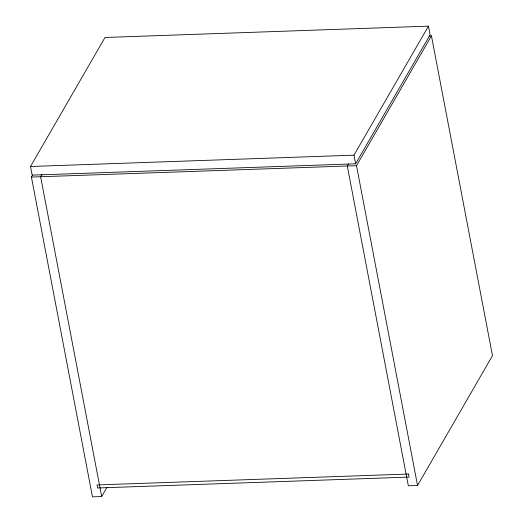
<?xml version="1.0" encoding="UTF-8"?>
<svg xmlns="http://www.w3.org/2000/svg" width="523" height="523" viewBox="0 0 523 523"><rect width="100%" height="100%" fill="white"/><g stroke="black" fill="none" stroke-linecap="round" stroke-linejoin="round"><path stroke-width="0.78" d="M30.517 166.491L105.005 37.473L428.468 26.15L430.115 34.78L355.627 163.797L32.165 175.12L30.517 166.491L353.979 155.168L428.468 26.15M106.967 487.358L101.671 496.53L92.46 496.85L31.419 177.062L32.642 174.944M42.082 174.218L40.631 176.735L101.671 496.53M348.514 163.889L347.292 166.007L408.332 485.795L417.544 485.468L492.483 355.673L431.442 35.884L429.141 35.963M417.544 485.468L356.503 165.68L431.442 35.884M31.419 177.062L356.503 165.68M353.979 155.168L355.627 163.797M408.541 474.034L97.003 484.939L97.585 487.985L409.123 477.081L408.541 474.034"/></g></svg>
